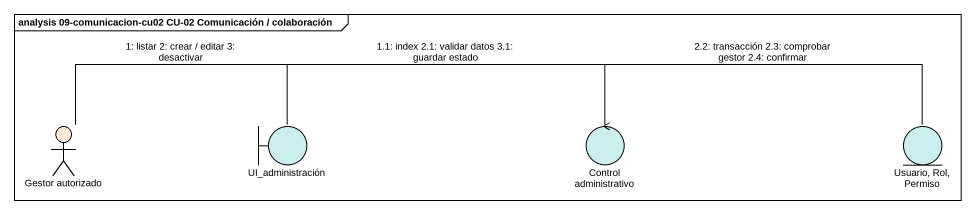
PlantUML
@startuml
mainframe analysis 09-comunicacion-cu02 CU-02 Comunicación / colaboración
actor "Gestor autorizado" as Gestor_autorizado #FFEAD7
boundary UI_administración #CCEEEE
control "Control administrativo" as Control_administrativo #CCEEEE
entity "Usuario, Rol, Permiso" as Usuario_Rol_Permiso #CCEEEE
Gestor_autorizado -right- UI_administración : 1: listar 2: crear / editar 3: desactivar
UI_administración -right- Control_administrativo : 1.1: index 2.1: validar datos 3.1: guardar estado
Control_administrativo -right- Usuario_Rol_Permiso : 2.2: transacción 2.3: comprobar gestor 2.4: confirmar
@enduml
